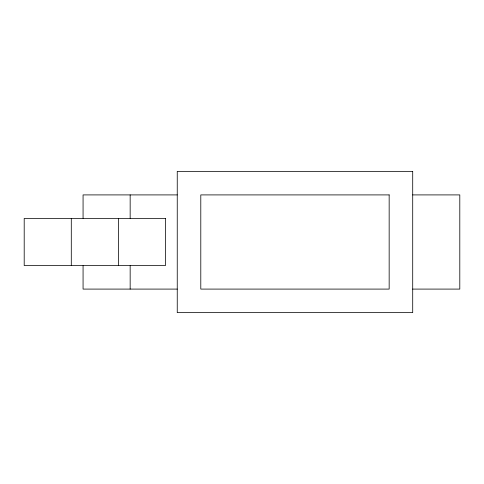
<?xml version="1.0" encoding="UTF-8"?>
<svg xmlns="http://www.w3.org/2000/svg" width="484" height="484" viewBox="0 0 484 484"><rect width="100%" height="100%" fill="white"/><g stroke="black" fill="none" stroke-linecap="round" stroke-linejoin="round"><path stroke-width="0.73" d="M177.247 194.907L83.067 194.907L83.067 218.266M412.707 194.907L459.8 194.907L459.8 289.093L412.707 289.093M177.247 289.093L83.067 289.093L83.067 265.734M130.16 194.907L130.16 218.266M130.16 265.734L130.16 289.093M118.386 218.453L118.386 265.547M71.293 218.453L71.293 265.547M412.707 171.36L177.247 171.36L177.247 312.64L412.707 312.64L412.707 171.36M389.16 194.907L200.793 194.907L200.793 289.093L389.16 289.093L389.16 194.907M165.474 218.453L24.2 218.453L24.2 265.547L165.474 265.547L165.474 218.453"/></g></svg>
